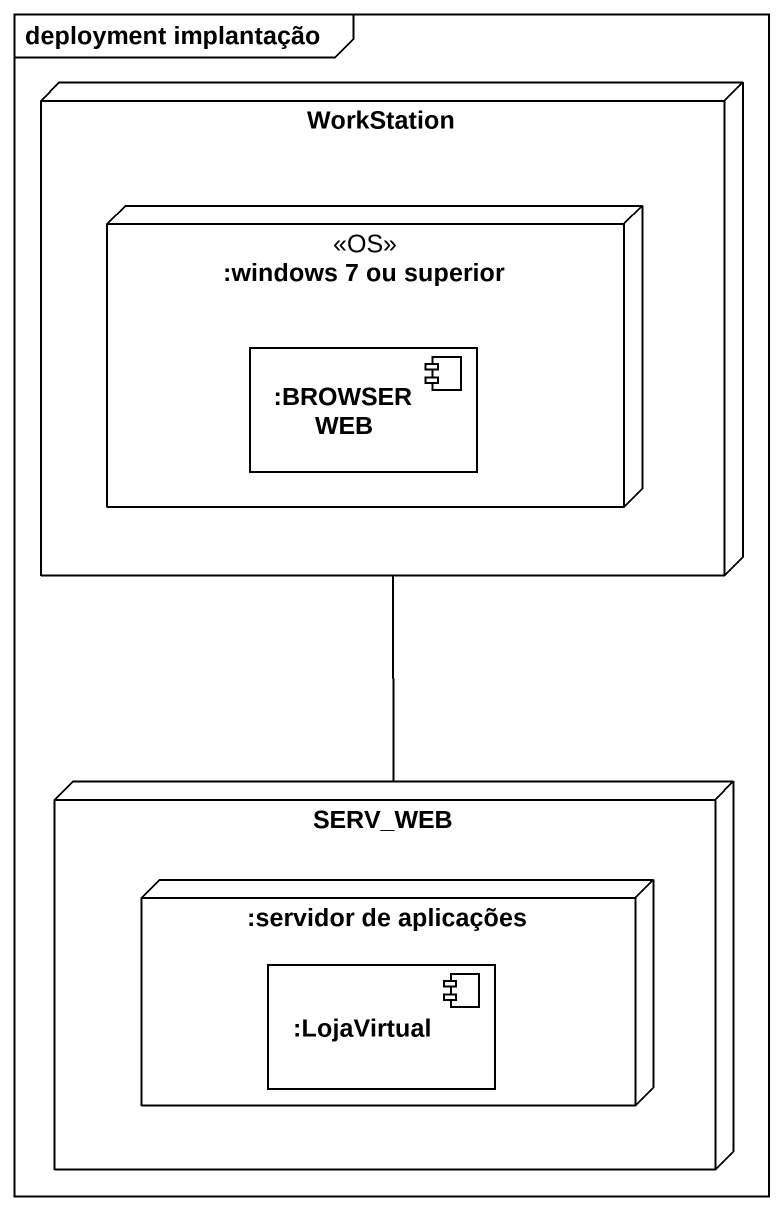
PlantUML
@startuml
mainframe deployment implantação
node WorkStation {
  node ":windows 7 ou superior" as windows_7_ou_superior <<OS>> {
    component ":BROWSER WEB" as BROWSER_WEB
  }
}
node SERV_WEB {
  node ":servidor de aplicações" as servidor_de_aplicações {
    component ":LojaVirtual" as LojaVirtual
  }
}
WorkStation -- SERV_WEB
@enduml
